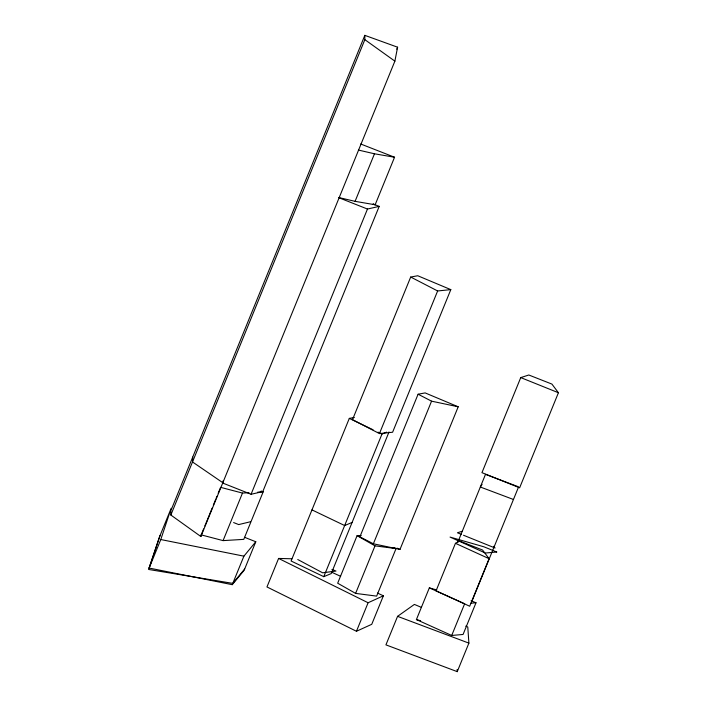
<?xml version="1.0" encoding="UTF-8"?>
<svg xmlns="http://www.w3.org/2000/svg" width="707" height="707" viewBox="0 0 707 707"><rect width="100%" height="100%" fill="white"/><g stroke="black" fill="none" stroke-linecap="round" stroke-linejoin="round"><path stroke-width="1.06" d="M192.719 457.084L192.507 461.963L222.838 482.731L223.235 480.619M200.876 536.533L394.877 61.147L397.599 47.201L364.83 35.35L170.829 510.737L170.847 515.032L200.876 536.533L201.301 534.386M149.142 568.066L159.552 536.772L171.191 508.253L160.781 539.538L149.142 568.066L232.258 584.68L244.154 570.275L255.793 541.748L244.578 537.311M160.082 535.473L148.576 569.453L232.789 583.381L244.684 568.976M170.847 515.032L364.847 39.654L364.83 35.35M396.786 49.181L397.599 47.201M203.625 528.942L201.203 534.881L223.076 540.616L243.782 539.37L263.181 491.833L261.166 491.038M204.836 525.973L205.649 523.984M206.055 522.994L207.266 520.025M207.672 519.035L209.281 515.076M209.687 514.086L212.118 508.139M213.328 505.169L215.75 499.23M216.156 498.241L216.961 496.261M218.18 493.283L220.602 487.344L242.483 493.079L249.014 492.682M355.082 201.336L374.48 153.79L394.55 157.237L375.143 204.774L355.082 201.336L338.998 197.607M223.076 540.616L242.483 493.079M251.065 494.273L367.472 209.042L379.199 206.382L262.792 491.612L251.065 494.273L222.546 482.987M232.258 584.68L243.906 556.162L255.793 541.748M291.832 558.786L278.602 558.433L266.963 586.951L356.452 631.271L371.749 624.308L383.388 595.789L377.423 593.067M354.348 417.466L349.311 418.394L291.107 561.005L323.779 576.673L331.221 573.589L389.018 431.968M410.696 277.038L352.501 419.658L379.438 433.585L392.606 432.242L450.81 289.623L417.749 275.748L410.696 277.038L437.633 290.966L450.81 289.623M379.438 433.585L437.633 290.966M323.779 576.673L381.983 434.054L386.632 432.136M361.206 535.508L357.079 535.667L337.672 583.204L355.603 593.394L376.637 596.116L396.044 548.579L394.153 547.545M418.093 394.206L359.898 536.825L373.367 543.789L400.003 549.41L458.207 406.79L425.146 392.915L418.093 394.206L431.562 401.169L458.207 406.79M373.367 543.789L431.562 401.169M355.603 593.394L375.002 545.857L396.044 548.579M356.452 631.271L368.1 602.753L383.388 595.789M421.443 607.401L414.39 604.414L397.573 616.345L385.934 644.864L457.252 671.65L468.891 643.123L467.778 626.976L465.763 626.119M471.074 600.773L476.005 602.762L463.076 634.453L451.711 635.46L416.405 619.571L429.343 587.871L436.749 590M520.75 377.591L481.953 472.665L519.627 487.812L558.424 392.738L551.92 384.087L528.818 375.002L520.75 377.591L558.424 392.738M455.449 543.312L436.051 590.858L469.695 606.235L489.094 558.689L482.589 550.046L459.488 540.961L455.449 543.312L489.094 558.689M457.615 542.684L485.497 474.353L517.612 486.469M451.711 635.46L464.64 603.769L429.343 587.871M471.728 601.737L518.611 486.849M482.086 484.401L480.336 487.017L513.459 499.487M352.086 522.455L344.645 525.54L311.973 509.888M462.458 531.178L457.42 532.778L461.485 534.43M250.499 521.748L238.701 524.576L233.61 522.561M470.844 603.221L476.005 602.762M257.737 492.16L263.181 491.833M160.781 539.538L243.906 556.162M358.405 150.061L374.48 153.79M416.405 619.571L420.638 620.781M397.573 616.345L468.891 643.123M360.676 143.981L394.55 157.237M375.143 204.774L373.093 203.978L379.199 206.382M338.945 197.757L367.472 209.042M331.928 569.435L335.958 571.062L322.622 572.803L297.753 559.52M463.518 535.252L495.059 548.005L493.76 546.272M396.998 548.146L400.003 549.41M331.68 572.228L340.633 576.302M349.311 418.394L373.075 429.785M378.024 432.154L381.983 434.054M278.602 558.433L368.1 602.753M357.079 535.667L375.002 545.857M364.847 39.654L394.877 61.147M457.102 669.494L457.252 671.65M496.721 551.999L485.356 553.024L450.067 537.081L483.915 546.811L496.721 551.999"/></g></svg>
